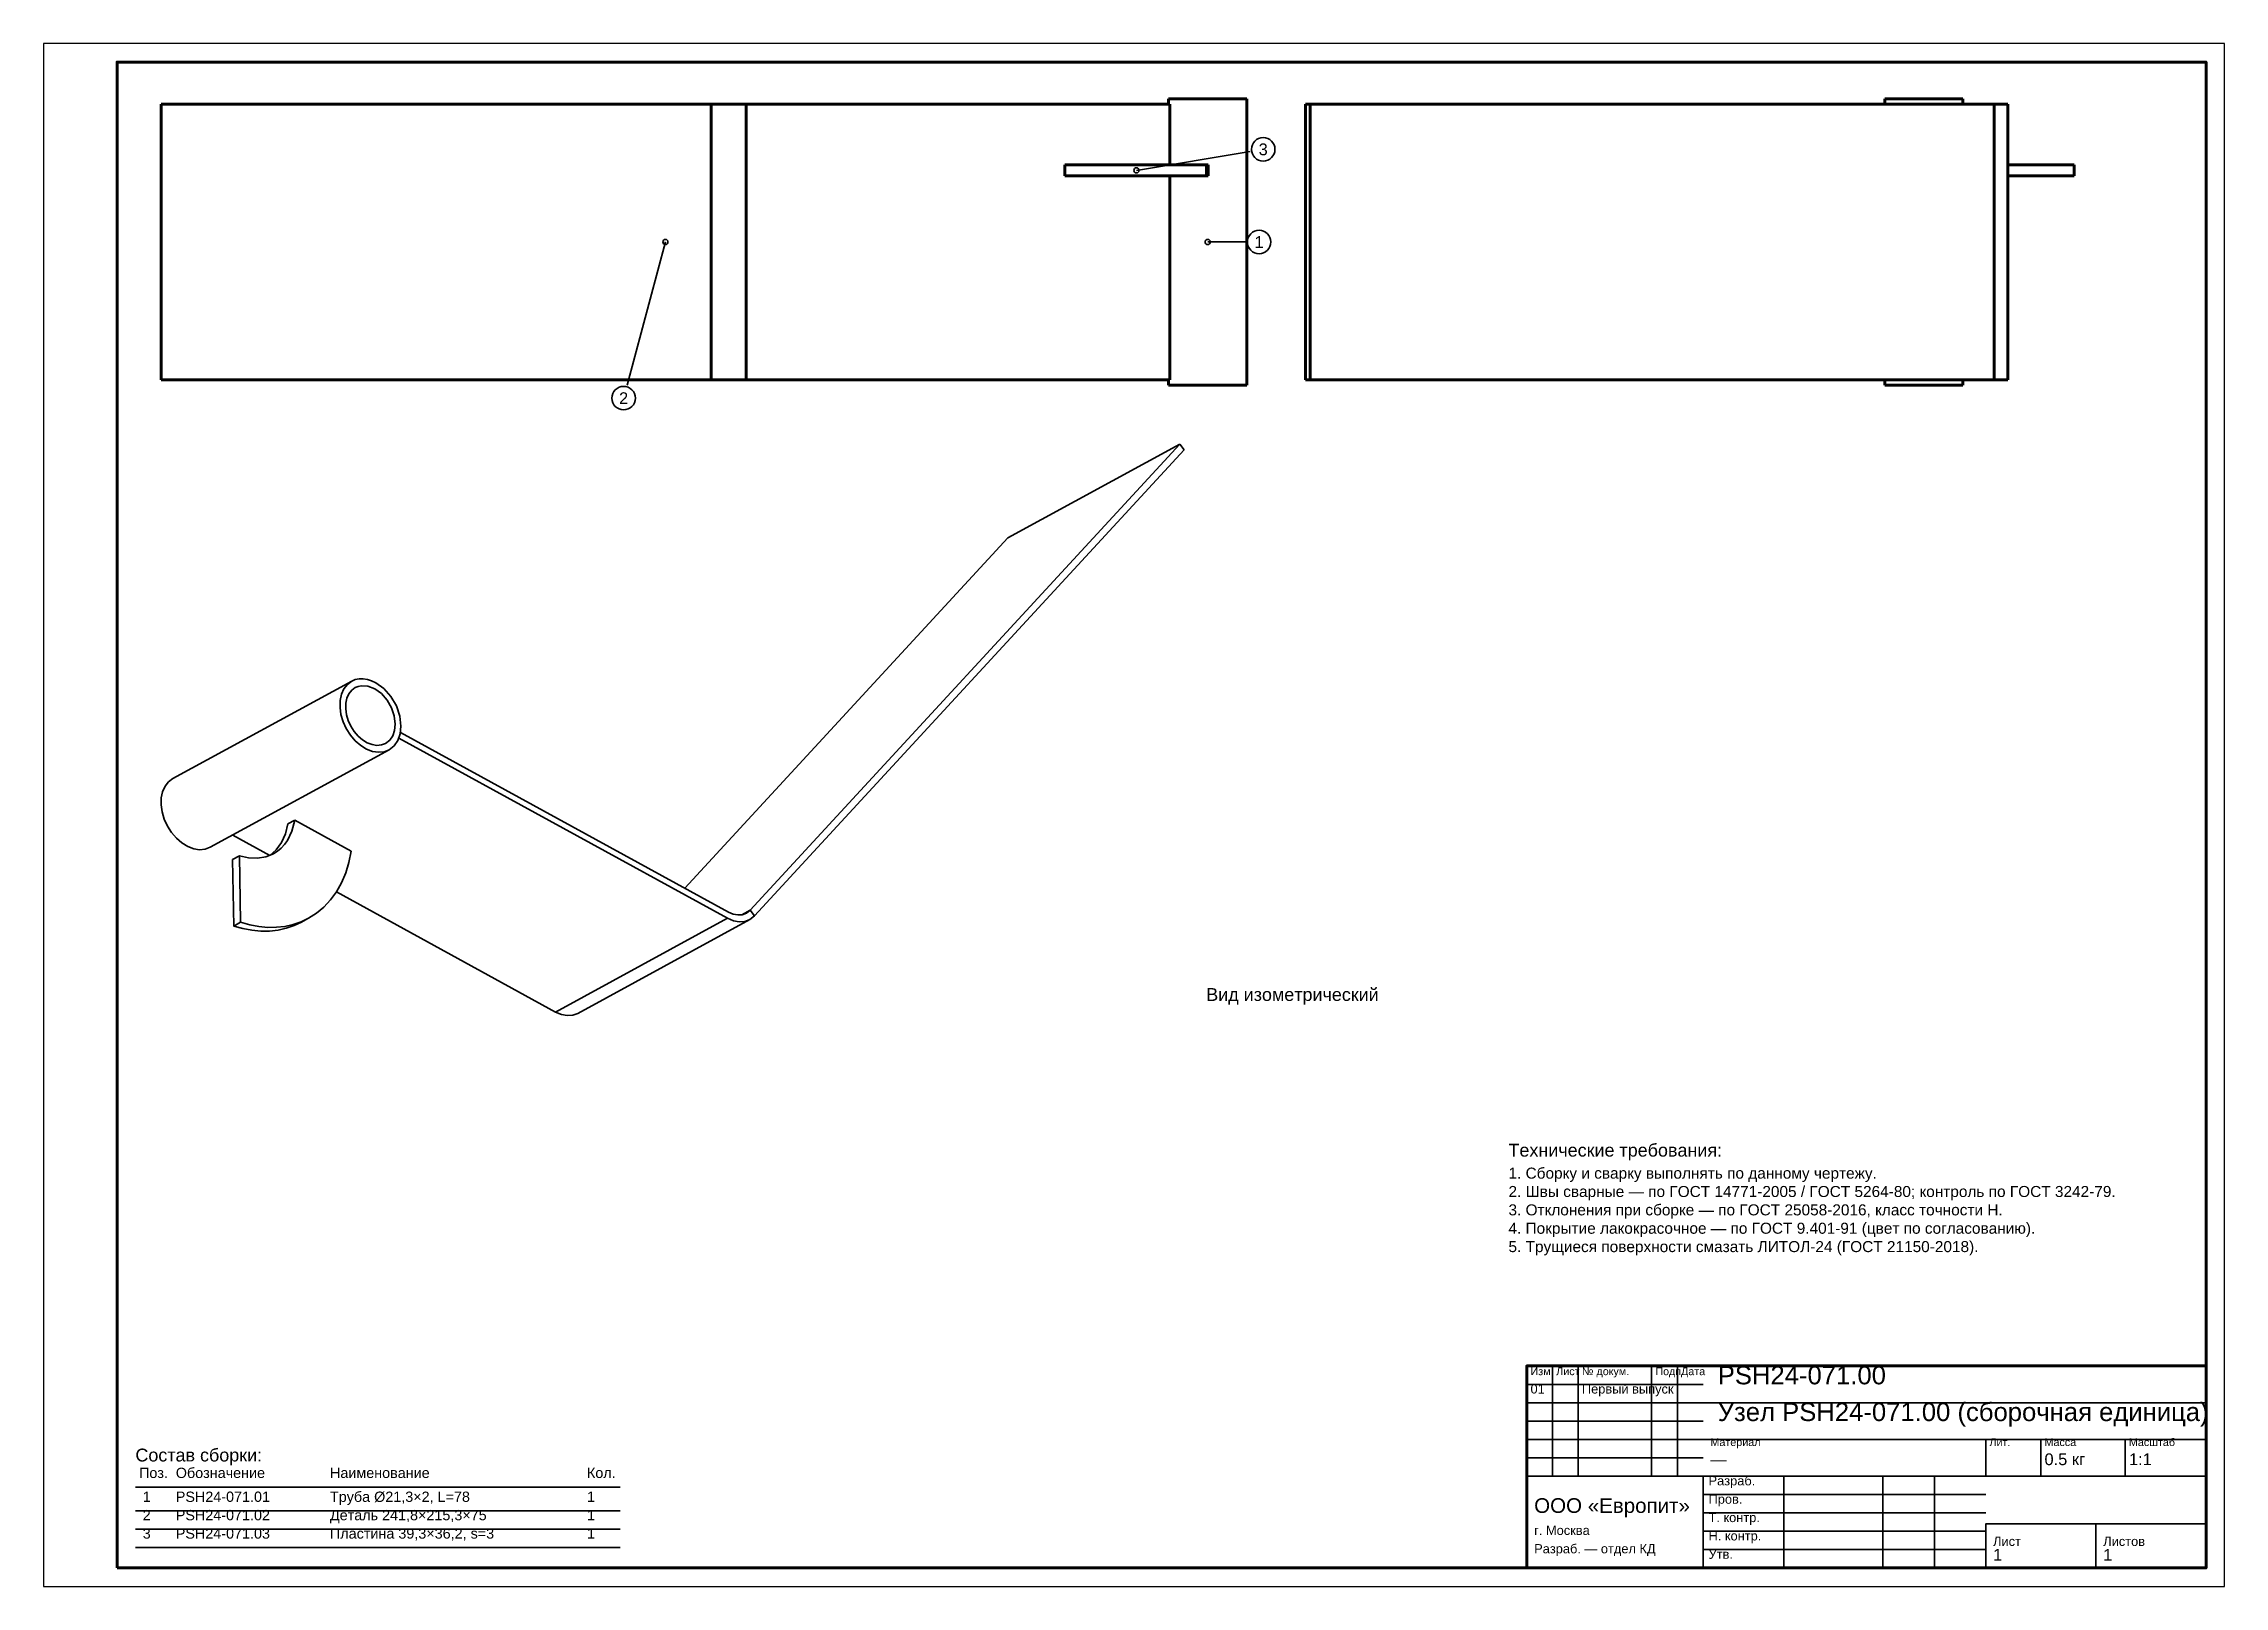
# Model space of a CAD drawing. Header units: millimetres. Extents: x 0 to 594, y 0 to 420.
import ezdxf
from ezdxf.enums import TextEntityAlignment as Align

# ---------------------------------------------------------------- set-up
doc = ezdxf.new("R2010")
doc.units = ezdxf.units.MM
doc.styles.add('GOST', font='Arial')

msp = doc.modelspace()

# ---------------------------------------------------------------- linework, layer by layer
at = {"color": 1, "lineweight": 70}
for p, q in [((306.42, 405), (306.68, 405)), ((306.42, 405), (306.42, 403.5)), ((306.68, 405), (307.47, 405)), ((307.47, 405), (308.74, 405)), ((308.74, 405), (310.43, 405)), ((310.43, 405), (312.44, 405)), ((312.44, 405), (314.7, 405)), ((314.7, 405), (317.07, 405)), ((317.07, 405), (319.44, 405)), ((319.44, 405), (321.69, 405)), ((321.69, 405), (323.71, 405)), ((323.71, 405), (325.39, 405)), ((325.39, 405), (326.66, 405)), ((326.66, 405), (327.45, 405)), ((327.45, 405), (327.72, 405)), ((327.72, 327), (327.72, 405)), ((501.49, 405), (501.56, 405)), ((501.49, 403.5), (501.49, 405)), ((501.56, 405), (501.76, 405)), ((501.76, 405), (502.09, 405)), ((502.09, 405), (502.55, 405)), ((502.55, 405), (503.12, 405)), ((503.12, 405), (503.82, 405)), ((503.82, 405), (504.61, 405)), ((504.61, 405), (505.5, 405)), ((505.5, 405), (506.48, 405)), ((506.48, 405), (507.52, 405)), ((507.52, 405), (508.62, 405)), ((508.62, 405), (509.77, 405)), ((509.77, 405), (510.95, 405)), ((510.95, 405), (512.14, 405)), ((512.14, 405), (513.33, 405)), ((513.33, 405), (514.51, 405)), ((514.51, 405), (515.66, 405)), ((515.66, 405), (516.76, 405)), ((516.76, 405), (517.81, 405)), ((517.81, 405), (518.78, 405)), ((518.78, 405), (519.67, 405)), ((519.67, 405), (520.47, 405)), ((520.47, 405), (521.16, 405)), ((521.16, 405), (521.74, 405)), ((521.74, 405), (522.19, 405)), ((522.19, 405), (522.53, 405)), ((522.53, 405), (522.73, 405)), ((522.73, 405), (522.79, 405)), ((522.79, 403.5), (522.79, 405)), ((181.85, 403.5), (32, 403.5)), ((32, 328.5), (32, 403.5)), ((182.35, 403.5), (181.85, 403.5)), ((181.85, 403.5), (181.85, 328.5)), ((182.89, 403.5), (182.35, 403.5)), ((183.47, 403.5), (182.89, 403.5)), ((184.08, 403.5), (183.47, 403.5)), ((184.73, 403.5), (184.08, 403.5)), ((185.41, 403.5), (184.73, 403.5)), ((186.11, 403.5), (185.41, 403.5)), ((186.83, 403.5), (186.11, 403.5)), ((187.56, 403.5), (186.83, 403.5)), ((188.31, 403.5), (187.56, 403.5)), ((189.07, 403.5), (188.31, 403.5)), ((189.83, 403.5), (189.07, 403.5)), ((190.59, 403.5), (189.83, 403.5)), ((191.34, 403.5), (190.59, 403.5)), ((306.74, 403.5), (191.34, 403.5)), ((191.34, 328.5), (191.34, 403.5)), ((306.74, 387), (306.74, 403.5)), ((344.97, 403.5), (343.72, 403.5)), ((343.72, 328.5), (343.72, 403.5)), ((531.3, 403.5), (344.97, 403.5)), ((344.97, 328.5), (344.97, 403.5)), ((531.78, 403.5), (531.3, 403.5)), ((531.3, 403.5), (531.3, 328.5)), ((532.24, 403.5), (531.78, 403.5)), ((532.67, 403.5), (532.24, 403.5)), ((533.06, 403.5), (532.67, 403.5)), ((533.43, 403.5), (533.06, 403.5)), ((533.76, 403.5), (533.43, 403.5)), ((534.05, 403.5), (533.76, 403.5)), ((534.31, 403.5), (534.05, 403.5)), ((534.53, 403.5), (534.31, 403.5)), ((534.71, 403.5), (534.53, 403.5)), ((534.85, 403.5), (534.71, 403.5)), ((534.95, 403.5), (534.85, 403.5)), ((535.01, 403.5), (534.95, 403.5)), ((535.03, 403.5), (535.01, 403.5)), ((535.03, 328.5), (535.03, 403.5)), ((278.16, 387), (279.03, 387)), ((278.16, 384), (278.16, 387)), ((279.03, 387), (280.26, 387)), ((280.26, 387), (281.86, 387)), ((281.86, 387), (283.8, 387)), ((283.8, 387), (286.07, 387)), ((286.07, 387), (288.64, 387)), ((288.64, 387), (291.5, 387)), ((291.5, 387), (294.61, 387)), ((294.61, 387), (297.94, 387)), ((297.94, 387), (301.46, 387)), ((301.46, 387), (305.14, 387)), ((305.14, 387), (308.94, 387)), ((308.94, 387), (312.82, 387)), ((312.82, 387), (316.75, 387)), ((316.75, 384), (316.75, 387)), ((316.75, 387), (317.16, 387)), ((317.16, 384), (317.16, 387)), ((535.03, 387), (537.29, 387)), ((537.29, 387), (539.43, 387)), ((539.43, 387), (541.45, 387)), ((541.45, 387), (543.33, 387)), ((543.33, 387), (545.07, 387)), ((545.07, 387), (546.65, 387)), ((546.65, 387), (548.07, 387)), ((548.07, 387), (549.33, 387)), ((549.33, 387), (550.41, 387)), ((550.41, 387), (551.31, 387)), ((551.31, 387), (552.03, 387)), ((552.03, 387), (552.56, 387)), ((552.56, 387), (552.91, 387)), ((552.91, 387), (553.06, 387)), ((553.06, 384), (553.06, 387)), ((279.03, 384), (278.16, 384)), ((280.26, 384), (279.03, 384)), ((281.86, 384), (280.26, 384)), ((283.8, 384), (281.86, 384)), ((286.07, 384), (283.8, 384)), ((288.64, 384), (286.07, 384)), ((291.5, 384), (288.64, 384)), ((294.61, 384), (291.5, 384)), ((297.94, 384), (294.61, 384)), ((301.46, 384), (297.94, 384)), ((305.14, 384), (301.46, 384)), ((308.94, 384), (305.14, 384)), ((306.74, 328.5), (306.74, 384)), ((312.82, 384), (308.94, 384)), ((316.75, 384), (312.82, 384)), ((317.16, 384), (316.75, 384)), ((537.29, 384), (535.03, 384)), ((539.43, 384), (537.29, 384)), ((541.45, 384), (539.43, 384)), ((543.33, 384), (541.45, 384)), ((545.07, 384), (543.33, 384)), ((546.65, 384), (545.07, 384)), ((548.07, 384), (546.65, 384)), ((549.33, 384), (548.07, 384)), ((550.41, 384), (549.33, 384)), ((551.31, 384), (550.41, 384)), ((552.03, 384), (551.31, 384)), ((552.56, 384), (552.03, 384)), ((552.91, 384), (552.56, 384)), ((553.06, 384), (552.91, 384)), ((181.85, 328.5), (32, 328.5)), ((182.35, 328.5), (181.85, 328.5)), ((182.89, 328.5), (182.35, 328.5)), ((183.47, 328.5), (182.89, 328.5)), ((184.08, 328.5), (183.47, 328.5)), ((184.73, 328.5), (184.08, 328.5)), ((185.41, 328.5), (184.73, 328.5)), ((186.11, 328.5), (185.41, 328.5)), ((186.83, 328.5), (186.11, 328.5)), ((187.56, 328.5), (186.83, 328.5)), ((188.31, 328.5), (187.56, 328.5)), ((189.07, 328.5), (188.31, 328.5)), ((189.83, 328.5), (189.07, 328.5)), ((190.59, 328.5), (189.83, 328.5)), ((191.34, 328.5), (190.59, 328.5)), ((191.34, 328.5), (306.74, 328.5)), ((306.42, 328.5), (306.42, 327)), ((306.42, 327), (306.68, 327)), ((306.68, 327), (307.47, 327)), ((307.47, 327), (308.74, 327)), ((308.74, 327), (310.43, 327)), ((310.43, 327), (312.44, 327)), ((312.44, 327), (314.7, 327)), ((314.7, 327), (317.07, 327)), ((317.07, 327), (319.44, 327)), ((319.44, 327), (321.69, 327)), ((321.69, 327), (323.71, 327)), ((323.71, 327), (325.39, 327)), ((325.39, 327), (326.66, 327)), ((326.66, 327), (327.45, 327)), ((327.45, 327), (327.72, 327)), ((344.97, 328.5), (343.72, 328.5)), ((531.3, 328.5), (344.97, 328.5)), ((501.49, 327), (501.49, 328.5)), ((501.49, 327), (501.56, 327)), ((501.56, 327), (501.76, 327)), ((501.76, 327), (502.09, 327)), ((502.09, 327), (502.55, 327)), ((502.55, 327), (503.12, 327)), ((503.12, 327), (503.82, 327)), ((503.82, 327), (504.61, 327)), ((504.61, 327), (505.5, 327)), ((505.5, 327), (506.48, 327)), ((506.48, 327), (507.52, 327)), ((507.52, 327), (508.62, 327)), ((508.62, 327), (509.77, 327)), ((509.77, 327), (510.95, 327)), ((510.95, 327), (512.14, 327)), ((512.14, 327), (513.33, 327)), ((513.33, 327), (514.51, 327)), ((514.51, 327), (515.66, 327)), ((515.66, 327), (516.76, 327)), ((516.76, 327), (517.81, 327)), ((517.81, 327), (518.78, 327)), ((518.78, 327), (519.67, 327)), ((519.67, 327), (520.47, 327)), ((520.47, 327), (521.16, 327)), ((521.16, 327), (521.74, 327)), ((521.74, 327), (522.19, 327)), ((522.19, 327), (522.53, 327)), ((522.53, 327), (522.73, 327)), ((522.73, 327), (522.79, 327)), ((522.79, 327), (522.79, 328.5)), ((531.78, 328.5), (531.3, 328.5)), ((532.24, 328.5), (531.78, 328.5)), ((532.67, 328.5), (532.24, 328.5)), ((533.06, 328.5), (532.67, 328.5)), ((533.43, 328.5), (533.06, 328.5)), ((533.76, 328.5), (533.43, 328.5)), ((534.05, 328.5), (533.76, 328.5)), ((534.31, 328.5), (534.05, 328.5)), ((534.53, 328.5), (534.31, 328.5)), ((534.71, 328.5), (534.53, 328.5)), ((534.85, 328.5), (534.71, 328.5)), ((534.95, 328.5), (534.85, 328.5)), ((535.01, 328.5), (534.95, 328.5)), ((535.03, 328.5), (535.01, 328.5))]:
    msp.add_line(p, q, dxfattribs=at)
at = {"color": 7, "lineweight": 35}
for p, q in [((328.64, 390.63), (297.66, 385.5)), ((158.91, 326.98), (169.37, 366)), ((327.47, 366), (317.07, 366)), ((411, 30), (411, 60)), ((418, 30), (418, 60)), ((438, 30), (438, 60)), ((445, 30), (445, 60)), ((404, 55), (452, 55)), ((404, 50), (452, 50)), ((452, 50), (589, 50)), ((404, 45), (452, 45)), ((404, 40), (452, 40)), ((452, 40), (589, 40)), ((529, 30), (529, 40)), ((544, 30), (544, 40)), ((567, 30), (567, 40)), ((404, 35), (452, 35)), ((404, 30), (452, 30)), ((452, 30), (589, 30)), ((474, 5), (474, 30)), ((501, 5), (501, 30)), ((515, 5), (515, 30)), ((452, 25), (529, 25)), ((452, 20), (529, 20)), ((452, 15), (529, 15)), ((529, 17), (589, 17)), ((452, 10), (529, 10))]:
    msp.add_line(p, q, dxfattribs=at)
at = {"color": 1, "lineweight": 35}
for p, q in [((192.46, 184.08), (309.47, 311)), ((193.67, 182.53), (310.68, 309.45)), ((309.47, 311), (262.61, 285.48)), ((310.68, 309.45), (309.47, 311)), ((262.61, 285.48), (174.65, 190.07)), ((83.93, 246.44), (35.2, 219.9)), ((81.13, 242.88), (81.8, 244.36)), ((81.8, 244.36), (82.74, 245.56)), ((82.74, 245.56), (83.93, 246.44)), ((83.92, 243.97), (83.16, 243)), ((84.88, 244.69), (83.92, 243.97)), ((83.93, 246.44), (84.89, 246.85)), ((85.67, 245.02), (84.88, 244.69)), ((84.89, 246.85), (85.93, 247.07)), ((86.51, 245.19), (85.67, 245.02)), ((85.93, 247.07), (87.04, 247.09)), ((88.34, 245.07), (86.51, 245.19)), ((87.04, 247.09), (88.18, 246.92)), ((88.18, 246.92), (89.33, 246.56)), ((90.21, 244.34), (88.34, 245.07)), ((89.33, 246.56), (90.49, 246.02)), ((91.99, 243.04), (90.21, 244.34)), ((90.49, 246.02), (92.68, 244.42)), ((92.68, 244.42), (94.6, 242.26)), ((80.73, 239.31), (80.77, 241.17)), ((81, 237.36), (80.73, 239.31)), ((80.77, 241.17), (81.13, 242.88)), ((82.32, 240.41), (82.28, 238.89)), ((82.28, 238.89), (82.51, 237.31)), ((82.62, 241.79), (82.32, 240.41)), ((83.16, 243), (82.62, 241.79)), ((93.55, 241.29), (91.99, 243.04)), ((94.75, 239.21), (93.55, 241.29)), ((94.6, 242.26), (96.08, 239.7)), ((95.52, 236.97), (94.75, 239.21)), ((96.08, 239.7), (97.02, 236.94)), ((81.58, 235.4), (81, 237.36)), ((82.45, 233.51), (81.58, 235.4)), ((83.57, 231.75), (82.45, 233.51)), ((82.51, 237.31), (82.98, 235.72)), ((82.98, 235.72), (83.68, 234.18)), ((84.9, 230.2), (83.57, 231.75)), ((83.68, 234.18), (84.59, 232.76)), ((84.59, 232.76), (85.67, 231.5)), ((95.09, 231.55), (95.6, 233.04)), ((95.78, 234.74), (95.52, 236.97)), ((95.6, 233.04), (95.78, 234.74)), ((97.12, 232.1), (96.49, 230.27)), ((97.02, 236.94), (97.34, 234.19)), ((97.34, 234.19), (97.12, 232.1)), ((97.2, 232.5), (186.52, 183.57)), ((94.12, 227.74), (45.39, 201.2)), ((86.39, 228.92), (84.9, 230.2)), ((85.67, 231.5), (86.88, 230.45)), ((87.98, 227.95), (86.39, 228.92)), ((86.88, 230.45), (88.17, 229.66)), ((89.61, 227.32), (87.98, 227.95)), ((88.17, 229.66), (89.5, 229.16)), ((89.5, 229.16), (90.8, 228.96)), ((91.21, 227.08), (89.61, 227.32)), ((90.8, 228.96), (92.04, 229.07)), ((92.74, 227.22), (91.21, 227.08)), ((92.04, 229.07), (93.16, 229.49)), ((94.12, 227.74), (92.74, 227.22)), ((93.16, 229.49), (94.26, 230.35)), ((95.47, 228.79), (94.12, 227.74)), ((94.26, 230.35), (95.09, 231.55)), ((96.49, 230.27), (95.47, 228.79)), ((186.26, 181.88), (96.77, 230.91)), ((34.02, 219.02), (35.2, 219.9)), ((32, 212.77), (32.05, 214.63)), ((32.05, 214.63), (32.41, 216.34)), ((32.41, 216.34), (33.07, 217.82)), ((33.07, 217.82), (34.02, 219.02)), ((32.27, 210.82), (32, 212.77)), ((32.85, 208.86), (32.27, 210.82)), ((33.72, 206.97), (32.85, 208.86)), ((68.4, 208.57), (66.53, 207.55)), ((68.4, 208.57), (67.65, 205.62)), ((83.79, 200.14), (68.4, 208.57)), ((34.84, 205.21), (33.72, 206.97)), ((36.17, 203.66), (34.84, 205.21)), ((37.66, 202.38), (36.17, 203.66)), ((39.25, 201.4), (37.66, 202.38)), ((51.5, 204.52), (61.62, 198.98)), ((63.38, 200.54), (64.82, 202.53)), ((64.82, 202.53), (65.88, 204.89)), ((66.4, 203.06), (65.6, 201.95)), ((65.88, 204.89), (66.53, 207.55)), ((67.65, 205.62), (66.4, 203.06)), ((40.88, 200.78), (39.25, 201.4)), ((42.49, 200.54), (40.88, 200.78)), ((44.01, 200.68), (42.49, 200.54)), ((45.39, 201.2), (44.01, 200.68)), ((53.34, 198.89), (51.46, 197.87)), ((51.79, 179.76), (51.46, 197.87)), ((53.34, 198.89), (53.66, 180.78)), ((55.81, 198.32), (53.34, 198.89)), ((58.22, 198.22), (55.81, 198.32)), ((60.5, 198.59), (58.22, 198.22)), ((62.58, 199.44), (60.5, 198.59)), ((61.61, 198.98), (63.38, 200.54)), ((63.68, 200.13), (62.58, 199.44)), ((64.69, 200.98), (63.68, 200.13)), ((65.6, 201.95), (64.69, 200.98)), ((82.29, 194.24), (83.17, 197.11)), ((83.17, 197.11), (83.79, 200.14)), ((79.78, 189.12), (81.15, 191.57)), ((81.15, 191.57), (82.29, 194.24)), ((74.35, 183.27), (76.36, 184.95)), ((76.36, 184.95), (78.18, 186.91)), ((78.18, 186.91), (79.78, 189.12)), ((79.74, 189.05), (139.41, 156.36)), ((53.66, 180.78), (51.79, 179.76)), ((54.28, 179.07), (51.79, 179.76)), ((53.66, 180.78), (56.15, 180.09)), ((56.74, 178.61), (54.28, 179.07)), ((56.15, 180.09), (58.62, 179.63)), ((59.18, 178.39), (56.74, 178.61)), ((58.62, 179.63), (61.05, 179.41)), ((61.56, 178.41), (59.18, 178.39)), ((61.05, 179.41), (63.43, 179.43)), ((63.87, 178.67), (61.56, 178.41)), ((63.43, 179.43), (65.74, 179.69)), ((66.1, 179.16), (63.87, 178.67)), ((65.74, 179.69), (67.98, 180.18)), ((68.24, 179.89), (66.1, 179.16)), ((67.98, 180.18), (70.12, 180.91)), ((70.27, 180.85), (68.24, 179.89)), ((70.12, 180.91), (72.15, 181.87)), ((72.15, 181.87), (70.27, 180.85)), ((72.15, 181.87), (74.35, 183.27)), ((186.26, 181.88), (139.41, 156.36)), ((192.37, 181.51), (145.52, 155.99)), ((186.26, 181.88), (187.87, 181.2)), ((186.52, 183.57), (187.82, 183.01)), ((187.82, 183.01), (189.1, 182.78)), ((187.87, 181.2), (189.47, 180.9)), ((189.1, 182.78), (190.31, 182.86)), ((189.47, 180.9), (191, 181)), ((192.46, 184.08), (190.16, 182.83)), ((190.31, 182.86), (191.41, 183.26)), ((191, 181), (192.37, 181.51)), ((191.41, 183.26), (192.46, 184.08)), ((192.37, 181.51), (193.67, 182.53)), ((193.67, 182.53), (192.46, 184.08)), ((139.41, 156.36), (141.02, 155.68)), ((141.02, 155.68), (142.62, 155.38)), ((142.62, 155.38), (144.14, 155.48)), ((144.14, 155.48), (145.52, 155.99))]:
    msp.add_line(p, q, dxfattribs=at)
at = {"color": 8, "lineweight": 35}
for p, q in [((25, 27), (157, 27)), ((25, 20.6), (157, 20.6)), ((25, 15.6), (157, 15.6)), ((25, 10.6), (157, 10.6))]:
    msp.add_line(p, q, dxfattribs=at)
at = {"color": 7, "lineweight": 25}
msp.add_lwpolyline([(0, 0), (594, 0), (594, 420), (0, 420)], close=True, dxfattribs=at)
at = {"color": 7, "lineweight": 70}
for points in [[(20, 5), (589, 5), (589, 415), (20, 415)], [(404, 5), (589, 5), (589, 60), (404, 60)]]:
    msp.add_lwpolyline(points, close=True, dxfattribs=at)
at = {"color": 7, "lineweight": 35}
for points in [[(404, 5), (452, 5), (452, 30), (404, 30)], [(529, 5), (559, 5), (559, 17), (529, 17)], [(559, 5), (589, 5), (589, 17), (559, 17)]]:
    msp.add_lwpolyline(points, close=True, dxfattribs=at)
for centre, radius in [((332.19, 391.22), 3.2), ((297.66, 385.5), 0.7), ((331.07, 366), 3.2), ((169.37, 366), 0.7), ((317.07, 366), 0.7), ((157.98, 323.5), 3.2)]:
    msp.add_circle(centre, radius, dxfattribs=at)

# ---------------------------------------------------------------- texts
at = {"color": 7, "style": 'GOST'}
for s, p in [('3', (332.19, 391.22)), ('1', (331.07, 366)), ('2', (157.98, 323.5))]:
    msp.add_text(s, height=3.2, dxfattribs=at).set_placement(p, align=Align.MIDDLE)
at = {"color": 3, "style": 'GOST'}
for s, height, p in [('Вид изометрический', 3.5, (316.68, 159.38)), ('Технические требования:', 3.5, (399, 117)), ('1. Сборку и сварку выполнять по данному чертежу.', 3, (399, 111)), ('2. Швы сварные — по ГОСТ 14771-2005 / ГОСТ 5264-80; контроль по ГОСТ 3242-79.', 3, (399, 106)), ('3. Отклонения при сборке — по ГОСТ 25058-2016, класс точности Н.', 3, (399, 101)), ('4. Покрытие лакокрасочное — по ГОСТ 9.401-91 (цвет по согласованию).', 3, (399, 96)), ('5. Трущиеся поверхности смазать ЛИТОЛ-24 (ГОСТ 21150-2018).', 3, (399, 91)), ('Изм.', 2.1, (405, 57.5)), ('Лист', 2.1, (412, 57.5)), ('№ докум.', 2.1, (419, 57.5)), ('Подп.', 2.1, (439, 57.5)), ('Дата', 2.1, (446, 57.5)), ('PSH24-071.00', 5, (456, 55)), ('01', 2.5, (405, 52.5)), ('Первый выпуск', 2.5, (419, 52.5)), ('Узел PSH24-071.00 (сборочная единица)', 5, (456, 45)), ('Состав сборки:', 3.5, (25, 34)), ('Материал', 2.1, (454, 38.2)), ('Лит.', 2.1, (530, 38.2)), ('0.5 кг', 3.2, (545, 33)), ('Масса', 2.1, (545, 38.2)), ('Масштаб', 2.1, (568, 38.2)), ('1:1', 3.2, (568, 33)), ('Поз.', 2.8, (26, 29.5)), ('Обозначение', 2.8, (36, 29.5)), ('Наименование', 2.8, (78, 29.5)), ('Кол.', 2.8, (148, 29.5)), ('Разраб.', 2.5, (453.5, 27.5)), ('—', 3.2, (454, 33)), ('1', 2.8, (27, 23)), ('PSH24-071.01', 2.8, (36, 23)), ('Труба Ø21,3×2, L=78', 2.8, (78, 23)), ('1', 2.8, (148, 23)), ('ООО «Европит»', 4, (406, 20)), ('Пров.', 2.5, (453.5, 22.5)), ('2', 2.8, (27, 18)), ('PSH24-071.02', 2.8, (36, 18)), ('Деталь 241,8×215,3×75', 2.8, (78, 18)), ('1', 2.8, (148, 18)), ('Т. контр.', 2.5, (453.5, 17.5)), ('3', 2.8, (27, 13)), ('PSH24-071.03', 2.8, (36, 13)), ('Пластина 39,3×36,2, s=3', 2.8, (78, 13)), ('1', 2.8, (148, 13)), ('г. Москва', 2.5, (406, 14)), ('Н. контр.', 2.5, (453.5, 12.5)), ('Лист', 2.5, (531, 11)), ('Листов', 2.5, (561, 11)), ('Разраб. — отдел КД', 2.5, (406, 9)), ('Утв.', 2.5, (453.5, 7.5)), ('1', 3.2, (531, 7)), ('1', 3.2, (561, 7))]:
    msp.add_text(s, height=height, dxfattribs=at).set_placement(p)

doc.saveas('drawing.dxf')
